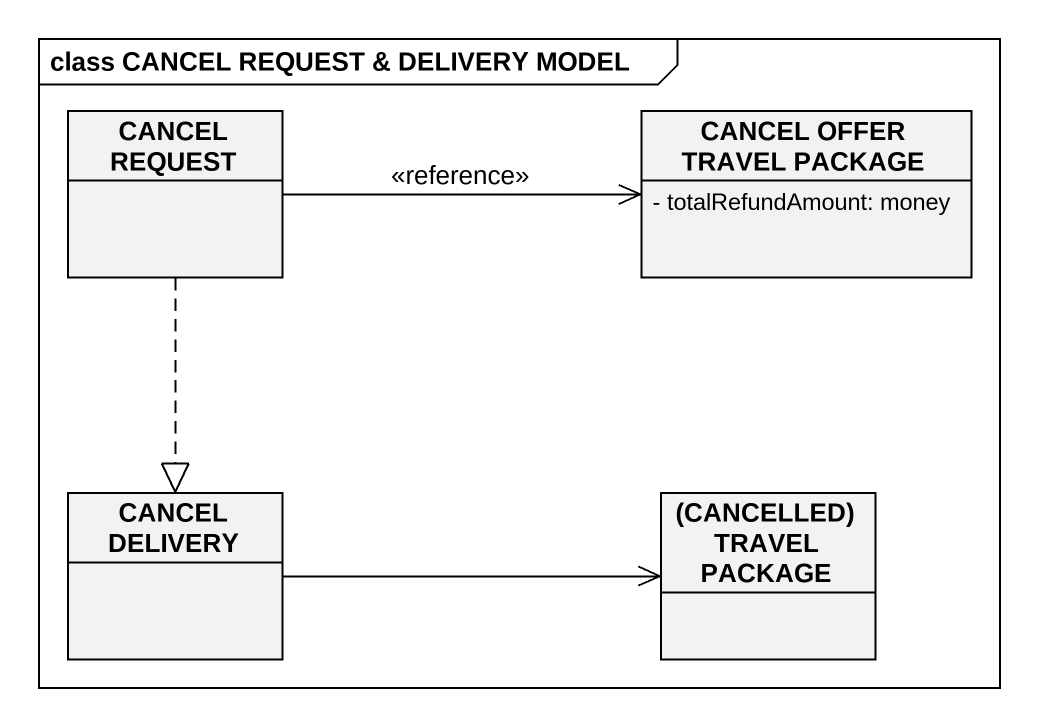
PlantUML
@startuml
mainframe class CANCEL REQUEST & DELIVERY MODEL
hide circle
hide empty members
skinparam classAttributeIconSize 0
class "CANCEL REQUEST" as CANCEL_REQUEST
class "CANCEL OFFER TRAVEL PACKAGE" as CANCEL_OFFER_TRAVEL_PACKAGE {
  - totalRefundAmount: money
}
class "CANCEL DELIVERY" as CANCEL_DELIVERY
class "(CANCELLED) TRAVEL PACKAGE" as CANCELLED_TRAVEL_PACKAGE
CANCEL_REQUEST -right-> CANCEL_OFFER_TRAVEL_PACKAGE : <<reference>>
CANCEL_REQUEST ..|> CANCEL_DELIVERY
CANCEL_DELIVERY -right-> CANCELLED_TRAVEL_PACKAGE
@enduml
